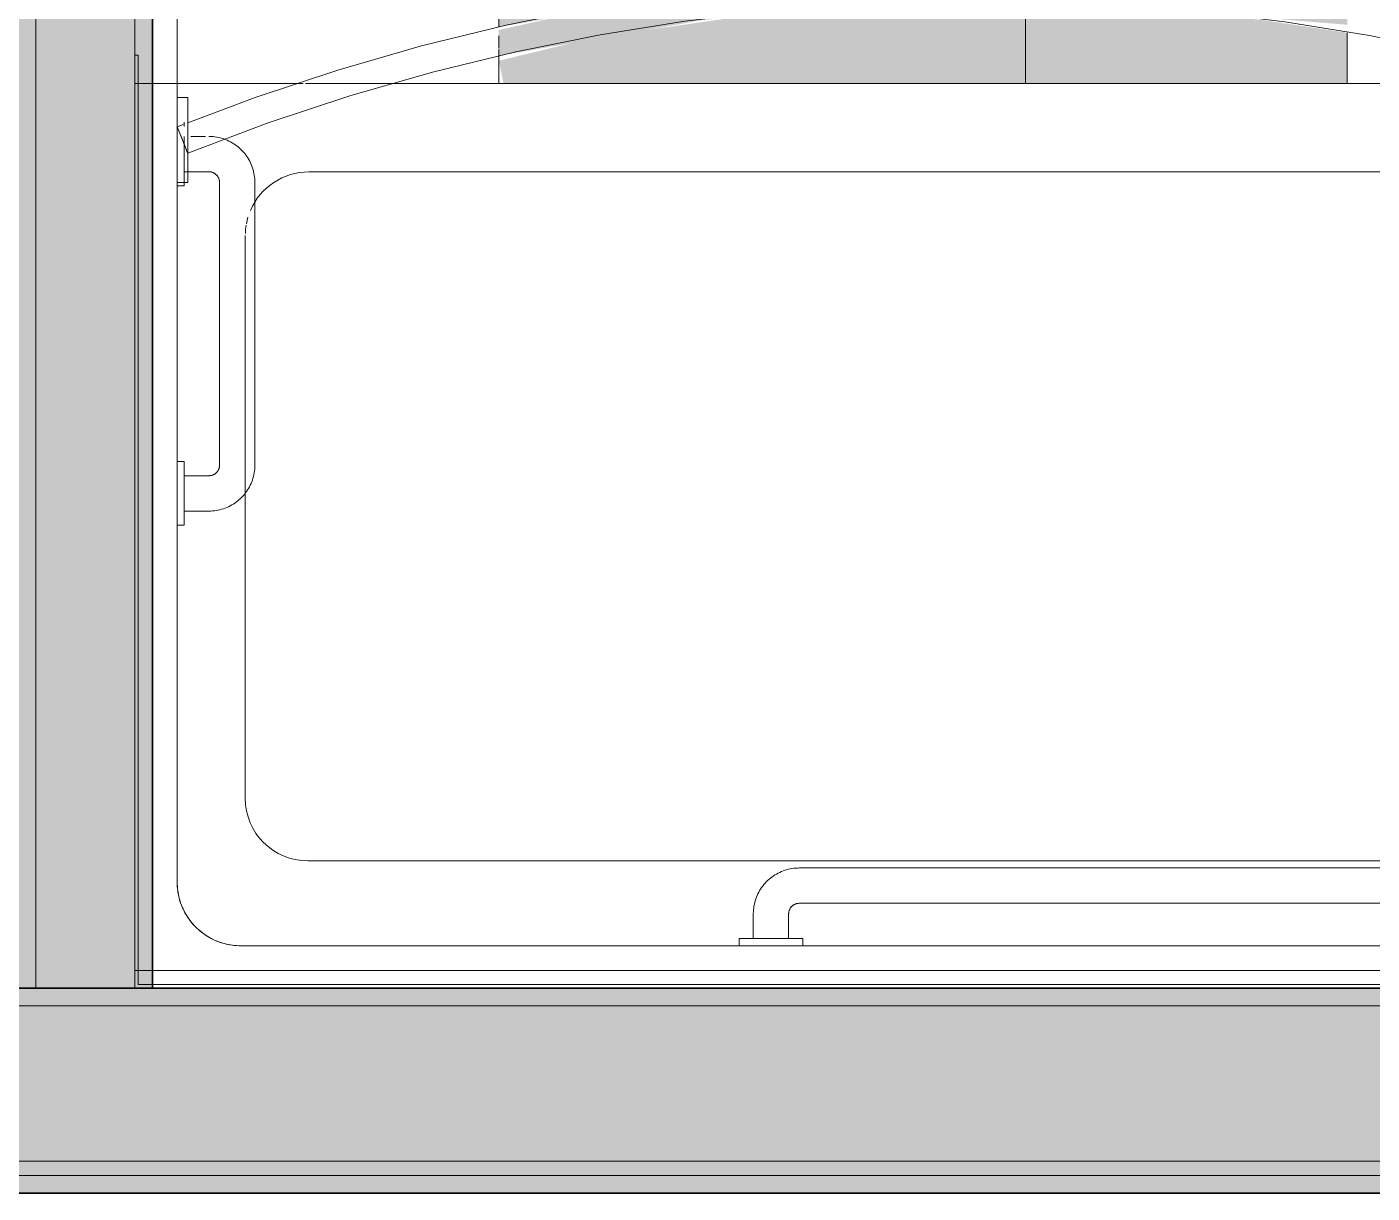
# Model space of a CAD drawing. Header units: inches. Extents: x 6 to 8416, y -388 to 6104.
# Drawn here: x 6836.67 to 6884.23, y 1568.94 to 1610.19 of the extents above; entities that cross this region are included whole.
import ezdxf

# ---------------------------------------------------------------- set-up
doc = ezdxf.new("R2010")
doc.units = ezdxf.units.IN
doc.header["$MEASUREMENT"] = 0
doc.linetypes.add('Dash 1_16_', pattern=[48, 24, -24])
doc.linetypes.add('Hidden 1_16_', pattern=[36, 24, -12])
for name, color, linetype, lineweight in [('A-GENM', 13, 'Continuous', 18), ('A-ROOM', 32, 'Continuous', 13), ('A-WALL', 113, 'Continuous', 25), ('A-WALL-PATT', 111, 'Continuous', 35), ('I-WALL', 2, 'Continuous', 25), ('Q-SPCQ', 91, 'Continuous', 18)]:
    doc.layers.add(name, color=color, linetype=linetype, lineweight=lineweight)

# ---------------------------------------------------------------- blocks, each defined once
blk = doc.blocks.new('GM BA Shower-Unit-Tub-Prefab-ICC ADA-AM - ICC Type B_ Option A Forward_ 60_W x 32_D-2223642-LEVEL 3 - PLAN Copy 1 Copy 1')
at = {"layer": 'A-GENM'}
blk.add_line((59.375, -32), (60, -32), dxfattribs=at)
blk = doc.blocks.new('GM Clearance-Rect-AM - 30_ x 48_  - A117 2017 Existing _ Type B _ A117 2009 _ CBC-V568-LEVEL 3 - PLAN Copy 1 Copy 1')
at = {"layer": 'A-GENM', "linetype": 'Hidden 1_16_', "lineweight": 9, "transparency": 33554560}
h = blk.add_hatch(color=256, dxfattribs=at)
h.paths.add_polyline_path([(-14.544, 0), (-15, 0), (-15, -1.793), (-11.968, -2.248), (-6.165, -2.78), (-0.45, -2.869), (5.373, -2.516), (11.585, -1.633), (15, -0.802), (14.832, 0), (-4.61, 0)])
h.paths.add_polyline_path([(15, -1.995), (7.826, -3.241), (2.257, -3.767), (-3.169, -3.893), (-9.878, -3.492), (-15, -3.049), (-15, -48), (15, -48), (15, -2.021)])
blk.add_hatch(color=256, dxfattribs=at).paths.add_polyline_path([(15, -0.978), (7.79, -2.24), (2.189, -2.769), (-2.992, -2.9), (-9.422, -2.539), (-15, -2.075), (-15, -2.811), (-12.326, -3.213), (-6.278, -3.775), (0.02, -3.852), (5.686, -3.486), (11.607, -2.646), (15, -1.891), (15, -0.979)])
at = {"layer": 'A-GENM', "linetype": 'Hidden 1_16_', "lineweight": 9}
for p, q in [((-15, -1.793), (-15, 0)), ((-15, 0), (15, 0)), ((15, 0), (-15, 0)), ((-15, 0), (-15, -1.793)), ((-15, -1.793), (-15, 0)), ((-15, 0), (15, 0)), ((15, 0), (15, -0.996)), ((15, -0.996), (15, 0)), ((15, 0), (15, -0.996)), ((15, -0.996), (15, -1.197)), ((15, -1.197), (15, -0.996)), ((15, -0.996), (15, -1.197)), ((15, -1.244), (15, -1.684)), ((15, -1.684), (15, -1.244)), ((15, -1.244), (15, -1.684)), ((15, -1.988), (15, -48)), ((15, -48), (15, -1.988)), ((15, -1.988), (15, -41.375))]:
    blk.add_line(p, q, dxfattribs=at)
blk = doc.blocks.new('z Nested-Shower Surround-Tub-Prefab - Variable-V571-LEVEL 3 - PLAN Copy 1 Copy 1')
at = {"layer": 'A-GENM'}
for p, q in [((60, 0), (0, 0)), ((44.386, 0), (59.375, 0)), ((59.375, 0), (60, 0)), ((60, -0.625), (60, 0)), ((60, 0), (60, -0.625)), ((60, -32), (60, -0.625)), ((60, -0.625), (60, -32)), ((56.25, -1.5), (3.75, -1.5)), ((3.75, -1.5), (56.25, -1.5)), ((56.25, -1.5), (3.75, -1.5)), ((58.5, -29.25), (58.5, -3.75)), ((58.5, -3.75), (58.5, -29.25)), ((58.5, -29.25), (58.5, -3.75)), ((53.877, -4.5), (6.371, -4.5)), ((56.089, -6.712), (56.089, -18.5)), ((56.089, -18.5), (56.089, -26.623)), ((53.839, -28.873), (6.409, -28.873)), ((58.5, -30.75), (58.5, -29.25)), ((58.5, -29.25), (58.5, -30.75)), ((58.5, -30.75), (58.5, -29.25)), ((58.5, -32), (58.5, -30.75)), ((58.5, -30.75), (58.5, -32)), ((58.5, -32), (58.5, -30.75)), ((9.275, -32), (17.125, -32)), ((17.125, -32), (47.125, -32)), ((47.125, -32), (50.725, -32)), ((50.725, -32), (51.148, -32)), ((51.2, -32), (53.966, -32)), ((54.047, -32), (58.5, -32)), ((58.5, -32), (60, -32)), ((59.375, -32), (58.5, -32)), ((59.83, -32), (59.375, -32))]:
    blk.add_line(p, q, dxfattribs=at)
at = {"layer": 'A-GENM', "lineweight": 9}
for p, q in [((60, 0), (0, 0)), ((0.125, -0.125), (59.875, -0.125)), ((59.375, -0.125), (0.75, -0.125)), ((44.386, 0), (59.375, 0)), ((59.375, 0), (60, 0)), ((59.688, -0.125), (59.375, -0.125)), ((59.875, -0.125), (59.875, -0.625)), ((59.875, -0.625), (59.875, -0.313)), ((60, -0.625), (60, 0)), ((60, 0), (60, -0.625)), ((59.875, -0.625), (59.875, -33)), ((59.875, -32), (59.875, -0.625)), ((60, -33), (60, -0.625)), ((60, -0.625), (60, -32)), ((59.875, -33), (59.875, -32)), ((60, -32), (60, -33)), ((59.875, -33), (60, -33)), ((60, -33), (59.875, -33))]:
    blk.add_line(p, q, dxfattribs=at)
at = {"layer": 'A-GENM'}
for centre, radius, start, end in [((56.25, -3.75), 2.25, 75, 90), ((56.25, -3.75), 2.25, 0, 90), ((56.25, -3.75), 2.25, 75, 90), ((56.25, -3.75), 2.25, 69.9713, 75), ((56.25, -3.75), 2.25, 69.9713, 75), ((56.25, -3.75), 2.25, 65.0287, 69.9713), ((56.25, -3.75), 2.25, 65.0287, 69.9713), ((56.25, -3.75), 2.25, 60, 65.0287), ((56.25, -3.75), 2.25, 60, 65.0287), ((56.25, -3.75), 2.25, 45, 60), ((56.25, -3.75), 2.25, 45, 60), ((56.25, -3.75), 2.25, 30, 45), ((56.25, -3.75), 2.25, 30, 45), ((56.25, -3.75), 2.25, 24.9713, 30), ((56.25, -3.75), 2.25, 24.9713, 30), ((56.25, -3.75), 2.25, 20.0287, 24.9713), ((56.25, -3.75), 2.25, 20.0287, 24.9713), ((56.25, -3.75), 2.25, 15, 20.0287), ((56.25, -3.75), 2.25, 15, 20.0287), ((56.25, -3.75), 2.25, 0, 15), ((56.25, -3.75), 2.25, 0, 15), ((53.877, -6.712), 2.212, 0, 90), ((53.839, -26.623), 2.25, 343.4257, 349.3325), ((53.839, -26.623), 2.25, 350.7008, 358.1713), ((53.839, -26.623), 2.25, 270, 336.9871)]:
    blk.add_arc(centre, radius, start, end, dxfattribs=at)
blk = doc.blocks.new('z Nested-Shower Grab Bars - Variable-V572-LEVEL 3 - PLAN Copy 1 Copy 1')
at = {"layer": 'A-GENM', "linetype": 'Dash 1_16_', "lineweight": 9}
for p, q in [((34.875, 0), (34.875, -0.25)), ((34.913, 0), (34.875, 0)), ((34.913, 0), (34.875, 0)), ((34.875, 0), (34.875, -0.25)), ((34.913, 0), (34.875, 0)), ((34.913, 0), (34.875, 0)), ((34.875, -0.25), (35.687, -0.25)), ((34.875, -0.25), (35.687, -0.25)), ((34.875, -0.25), (35.687, -0.25)), ((34.875, -0.25), (37.125, -0.25)), ((35.026, 0), (34.913, 0)), ((35.026, 0), (34.913, 0)), ((35.026, 0), (34.913, 0)), ((35.026, 0), (34.913, 0)), ((35.205, 0), (35.026, 0)), ((35.205, 0), (35.026, 0)), ((35.205, 0), (35.026, 0)), ((35.205, 0), (35.026, 0)), ((35.438, 0), (35.205, 0)), ((35.438, 0), (35.205, 0)), ((35.438, 0), (35.205, 0)), ((35.438, 0), (35.205, 0)), ((35.375, -0.25), (35.375, -1.125)), ((35.688, -0.25), (35.375, -0.25)), ((35.688, -0.25), (35.375, -0.25)), ((35.375, -0.25), (35.375, -1.125)), ((35.688, -0.25), (35.375, -0.25)), ((36.625, -0.25), (35.375, -0.25)), ((35.709, 0), (35.438, 0)), ((35.709, 0), (35.438, 0)), ((35.709, 0), (35.438, 0)), ((35.709, 0), (35.438, 0)), ((36.313, -0.25), (35.688, -0.25)), ((35.838, -0.25), (35.688, -0.25)), ((35.838, -0.25), (35.688, -0.25)), ((36, 0), (35.709, 0)), ((36, 0), (35.709, 0)), ((36, 0), (35.709, 0)), ((36, 0), (35.709, 0)), ((36, -0.25), (35.838, -0.25)), ((36, -0.25), (35.838, -0.25)), ((36.291, 0), (36, 0)), ((36.291, 0), (36, 0)), ((36.291, 0), (36, 0)), ((36.291, 0), (36, 0)), ((36.162, -0.25), (36, -0.25)), ((36.162, -0.25), (36, -0.25)), ((36.313, -0.25), (36.162, -0.25)), ((36.313, -0.25), (36.162, -0.25)), ((36.563, 0), (36.291, 0)), ((36.563, 0), (36.291, 0)), ((36.563, 0), (36.291, 0)), ((36.563, 0), (36.291, 0)), ((36.313, -0.25), (37.125, -0.25)), ((36.313, -0.25), (37.125, -0.25)), ((36.625, -0.25), (36.313, -0.25)), ((36.625, -0.25), (36.313, -0.25)), ((36.313, -0.25), (37.125, -0.25)), ((36.625, -0.25), (36.313, -0.25)), ((36.795, 0), (36.563, 0)), ((36.795, 0), (36.563, 0)), ((36.795, 0), (36.563, 0)), ((36.795, 0), (36.563, 0)), ((36.625, -1.125), (36.625, -0.25)), ((36.625, -1.125), (36.625, -0.25)), ((36.974, 0), (36.795, 0)), ((36.974, 0), (36.795, 0)), ((36.974, 0), (36.795, 0)), ((36.974, 0), (36.795, 0)), ((37.087, 0), (36.974, 0)), ((37.087, 0), (36.974, 0)), ((37.087, 0), (36.974, 0)), ((37.087, 0), (36.974, 0)), ((37.125, 0), (37.087, 0)), ((37.125, 0), (37.087, 0)), ((37.125, 0), (37.087, 0)), ((37.125, 0), (37.087, 0)), ((37.125, -0.25), (37.125, 0)), ((37.125, -0.25), (37.125, 0)), ((35, -1.5), (13, -1.5)), ((35, -1.5), (13, -1.5)), ((13, -2.75), (35, -2.75)), ((13, -2.75), (35, -2.75)), ((57, -14.875), (56.75, -14.875)), ((56.75, -14.875), (56.75, -17.125)), ((56.75, -14.875), (56.75, -15.687)), ((57, -14.913), (57, -14.875)), ((57, -14.913), (57, -14.875)), ((57, -15.026), (57, -14.913)), ((57, -15.026), (57, -14.913)), ((57, -15.205), (57, -15.026)), ((57, -15.205), (57, -15.026)), ((57, -15.438), (57, -15.205)), ((57, -15.438), (57, -15.205)), ((56.75, -15.375), (55.875, -15.375)), ((56.75, -16.625), (56.75, -15.375)), ((56.75, -15.688), (56.75, -15.375)), ((56.75, -15.838), (56.75, -15.688)), ((57, -15.709), (57, -15.438)), ((57, -15.709), (57, -15.438)), ((56.75, -16), (56.75, -15.838)), ((56.75, -16.162), (56.75, -16)), ((56.75, -16.313), (56.75, -16.162)), ((57, -16), (57, -15.709)), ((57, -16), (57, -15.709)), ((57, -16.291), (57, -16)), ((57, -16.291), (57, -16)), ((55.875, -16.625), (56.75, -16.625)), ((56.75, -16.313), (56.75, -17.125)), ((56.75, -16.625), (56.75, -16.313)), ((57, -16.563), (57, -16.291)), ((57, -16.563), (57, -16.291)), ((57, -16.795), (57, -16.563)), ((57, -16.795), (57, -16.563)), ((54.25, -17), (54.25, -27)), ((55.5, -27), (55.5, -17)), ((57, -16.974), (57, -16.795)), ((57, -16.974), (57, -16.795)), ((57, -17.087), (57, -16.974)), ((57, -17.087), (57, -16.974)), ((57, -17.125), (57, -17.087)), ((57, -17.125), (57, -17.087)), ((56.75, -17.125), (57, -17.125)), ((57, -26.875), (56.75, -26.875)), ((56.75, -26.875), (56.75, -27.709)), ((56.75, -26.875), (56.75, -27.687)), ((57, -26.913), (57, -26.875)), ((57, -26.913), (57, -26.875)), ((57, -27.026), (57, -26.913)), ((57, -27.026), (57, -26.913)), ((57, -27.205), (57, -27.026)), ((57, -27.205), (57, -27.026)), ((56.75, -27.375), (55.875, -27.375)), ((56.75, -27.688), (56.75, -27.375)), ((56.75, -27.688), (56.75, -27.375)), ((57, -27.438), (57, -27.205)), ((57, -27.438), (57, -27.205)), ((57, -27.709), (57, -27.438)), ((57, -27.709), (57, -27.438)), ((56.75, -27.838), (56.75, -27.688)), ((56.75, -27.838), (56.75, -27.688)), ((56.75, -28), (56.75, -27.838)), ((56.75, -28), (56.75, -27.838)), ((56.75, -28.162), (56.75, -28)), ((56.75, -28.162), (56.75, -28)), ((57, -28), (57, -27.749)), ((57, -28), (57, -27.749)), ((55.286, -28.515), (55.347, -28.537)), ((55.347, -28.537), (55.409, -28.557)), ((56.75, -28.313), (56.75, -28.162)), ((56.75, -28.541), (56.75, -28.162)), ((56.75, -28.541), (56.75, -28.313)), ((56.75, -28.604), (56.75, -28.541)), ((56.75, -28.604), (56.75, -28.541)), ((57, -28.503), (57, -28.113)), ((57, -28.503), (57, -28.113)), ((55.409, -28.557), (55.472, -28.574)), ((55.472, -28.574), (55.535, -28.589)), ((55.535, -28.589), (55.599, -28.601)), ((55.599, -28.601), (55.663, -28.611)), ((55.663, -28.611), (55.728, -28.618)), ((55.728, -28.618), (55.792, -28.623)), ((55.792, -28.623), (55.857, -28.625)), ((55.857, -28.625), (55.875, -28.625)), ((55.998, -28.625), (56.516, -28.625)), ((56.75, -28.625), (56.75, -28.604)), ((56.75, -28.625), (56.75, -28.604)), ((56.75, -28.974), (56.75, -29.087)), ((56.75, -28.974), (56.75, -29.087)), ((57, -28.795), (57, -28.563)), ((57, -28.795), (57, -28.563)), ((57, -29.125), (57, -28.974)), ((57, -29.125), (57, -28.974)), ((56.75, -29.087), (56.75, -29.125)), ((56.75, -29.087), (56.75, -29.125))]:
    blk.add_line(p, q, dxfattribs=at)
at = {"layer": 'A-GENM', "linetype": 'Dash 1_16_', "lineweight": 9, "flags": 128}
for points in [[(35.375, -1.125), (35.375, -1.14), (35.374, -1.155), (35.372, -1.17), (35.37, -1.185), (35.368, -1.2), (35.364, -1.214), (35.36, -1.229), (35.356, -1.243), (35.351, -1.257), (35.345, -1.271), (35.339, -1.285), (35.333, -1.298), (35.325, -1.311), (35.318, -1.324), (35.31, -1.337), (35.301, -1.349), (35.292, -1.361), (35.282, -1.372), (35.272, -1.383), (35.261, -1.394), (35.25, -1.404), (35.239, -1.414), (35.227, -1.423), (35.215, -1.432), (35.203, -1.441), (35.19, -1.448), (35.177, -1.456), (35.163, -1.463), (35.15, -1.469), (35.136, -1.475), (35.122, -1.48), (35.108, -1.484), (35.093, -1.488), (35.078, -1.492), (35.064, -1.495), (35.049, -1.497), (35.034, -1.498), (35.019, -1.5), (35.004, -1.5), (35, -1.5)], [(35, -2.75), (35.065, -2.749), (35.13, -2.745), (35.195, -2.738), (35.259, -2.729), (35.323, -2.718), (35.386, -2.703), (35.449, -2.687), (35.511, -2.668), (35.572, -2.646), (35.633, -2.622), (35.692, -2.595), (35.75, -2.566), (35.807, -2.535), (35.863, -2.502), (35.918, -2.466), (35.97, -2.428), (36.022, -2.389), (36.072, -2.347), (36.119, -2.303), (36.166, -2.257), (36.21, -2.21), (36.252, -2.16), (36.293, -2.109), (36.331, -2.057), (36.367, -2.003), (36.401, -1.948), (36.433, -1.891), (36.463, -1.833), (36.49, -1.774), (36.515, -1.714), (36.537, -1.653), (36.557, -1.591), (36.574, -1.528), (36.589, -1.465), (36.601, -1.401), (36.611, -1.337), (36.618, -1.272), (36.623, -1.208), (36.625, -1.143), (36.625, -1.125)], [(35.375, -1.125), (35.375, -1.14), (35.374, -1.155), (35.372, -1.17), (35.37, -1.185), (35.368, -1.2), (35.364, -1.214), (35.36, -1.229), (35.356, -1.243), (35.351, -1.257), (35.345, -1.271), (35.339, -1.285), (35.333, -1.298), (35.325, -1.311), (35.318, -1.324), (35.31, -1.337), (35.301, -1.349), (35.292, -1.361), (35.282, -1.372), (35.272, -1.383), (35.261, -1.394), (35.25, -1.404), (35.239, -1.414), (35.227, -1.423), (35.215, -1.432), (35.203, -1.441), (35.19, -1.448), (35.177, -1.456), (35.163, -1.463), (35.15, -1.469), (35.136, -1.475), (35.122, -1.48), (35.108, -1.484), (35.093, -1.488), (35.078, -1.492), (35.064, -1.495), (35.049, -1.497), (35.034, -1.498), (35.019, -1.5), (35.004, -1.5), (35, -1.5)], [(35, -2.75), (35.065, -2.749), (35.13, -2.745), (35.195, -2.738), (35.259, -2.729), (35.323, -2.718), (35.386, -2.703), (35.449, -2.687), (35.511, -2.668), (35.572, -2.646), (35.633, -2.622), (35.692, -2.595), (35.75, -2.566), (35.807, -2.535), (35.863, -2.502), (35.918, -2.466), (35.97, -2.428), (36.022, -2.389), (36.072, -2.347), (36.119, -2.303), (36.166, -2.257), (36.21, -2.21), (36.252, -2.16), (36.293, -2.109), (36.331, -2.057), (36.367, -2.003), (36.401, -1.948), (36.433, -1.891), (36.463, -1.833), (36.49, -1.774), (36.515, -1.714), (36.537, -1.653), (36.557, -1.591), (36.574, -1.528), (36.589, -1.465), (36.601, -1.401), (36.611, -1.337), (36.618, -1.272), (36.623, -1.208), (36.625, -1.143), (36.625, -1.125)], [(55.875, -15.375), (55.81, -15.376), (55.745, -15.38), (55.68, -15.387), (55.616, -15.396), (55.552, -15.407), (55.489, -15.422), (55.426, -15.438), (55.364, -15.457), (55.303, -15.479), (55.242, -15.503), (55.183, -15.53), (55.125, -15.559), (55.068, -15.59), (55.012, -15.623), (54.957, -15.659), (54.905, -15.697), (54.853, -15.736), (54.803, -15.778), (54.756, -15.822), (54.709, -15.868), (54.665, -15.915), (54.623, -15.965), (54.582, -16.016), (54.544, -16.068), (54.508, -16.122), (54.474, -16.177), (54.442, -16.234), (54.412, -16.292), (54.385, -16.351), (54.36, -16.411), (54.338, -16.472), (54.318, -16.534), (54.301, -16.597), (54.286, -16.66), (54.274, -16.724), (54.264, -16.788), (54.257, -16.853), (54.252, -16.917), (54.25, -16.982), (54.25, -17)], [(55.5, -17), (55.5, -16.985), (55.501, -16.97), (55.503, -16.955), (55.505, -16.94), (55.507, -16.925), (55.511, -16.911), (55.515, -16.896), (55.519, -16.882), (55.524, -16.868), (55.53, -16.854), (55.536, -16.84), (55.542, -16.827), (55.55, -16.814), (55.557, -16.801), (55.565, -16.788), (55.574, -16.776), (55.583, -16.764), (55.593, -16.753), (55.603, -16.742), (55.614, -16.731), (55.625, -16.721), (55.636, -16.711), (55.648, -16.702), (55.66, -16.693), (55.672, -16.684), (55.685, -16.677), (55.698, -16.669), (55.712, -16.662), (55.725, -16.656), (55.739, -16.65), (55.753, -16.645), (55.767, -16.641), (55.782, -16.637), (55.797, -16.633), (55.811, -16.63), (55.826, -16.628), (55.841, -16.627), (55.856, -16.625), (55.871, -16.625), (55.875, -16.625)], [(54.25, -27), (54.251, -27.065), (54.255, -27.13), (54.262, -27.195), (54.271, -27.259), (54.282, -27.323), (54.297, -27.386), (54.313, -27.449), (54.332, -27.511), (54.354, -27.572), (54.378, -27.633), (54.405, -27.692), (54.434, -27.75), (54.465, -27.807), (54.498, -27.863), (54.534, -27.918), (54.572, -27.97), (54.611, -28.022), (54.653, -28.072), (54.697, -28.119), (54.743, -28.166), (54.79, -28.21), (54.84, -28.252), (54.891, -28.293), (54.943, -28.331), (54.997, -28.367), (55.052, -28.401), (55.109, -28.433), (55.167, -28.463), (55.226, -28.49), (55.286, -28.515)], [(55.875, -27.375), (55.86, -27.375), (55.845, -27.374), (55.83, -27.372), (55.815, -27.37), (55.8, -27.368), (55.786, -27.364), (55.771, -27.36), (55.757, -27.356), (55.743, -27.351), (55.729, -27.345), (55.715, -27.339), (55.702, -27.333), (55.689, -27.325), (55.676, -27.318), (55.663, -27.31), (55.651, -27.301), (55.639, -27.292), (55.628, -27.282), (55.617, -27.272), (55.606, -27.261), (55.596, -27.25), (55.586, -27.239), (55.577, -27.227), (55.568, -27.215), (55.559, -27.203), (55.552, -27.19), (55.544, -27.177), (55.537, -27.163), (55.531, -27.15), (55.525, -27.136), (55.52, -27.122), (55.516, -27.108), (55.512, -27.093), (55.508, -27.078), (55.505, -27.064), (55.503, -27.049), (55.502, -27.034), (55.5, -27.019), (55.5, -27.004), (55.5, -27)]]:
    blk.add_lwpolyline(points, dxfattribs=at)
blk = doc.blocks.new('z Nested-Clearance-Shower-AM - Tub_Shower - ICC Type B - Option A_ Forward-V573-LEVEL 3 - PLAN Copy 1 Copy 1')
at = {"layer": 'A-GENM', "linetype": 'Hidden 1_16_', "lineweight": 9}
for p, q in [((0, -48), (0, 0)), ((0, 0), (30, 0)), ((30, 0), (30, -48))]:
    blk.add_line(p, q, dxfattribs=at)
blk = doc.blocks.new('z Nested-Shower Extra Gyp Layer - Variable-2223652-LEVEL 3 - PLAN Copy 1 Copy 1')
at = {"layer": 'A-GENM', "lineweight": 9}
for p, q in [((60, 0), (0, 0)), ((0, 0), (60, 0)), ((60, -0.625), (60, 0)), ((60, 0), (60, -0.625)), ((60, -0.625), (0, -0.625)), ((0, -0.625), (60, -0.625))]:
    blk.add_line(p, q, dxfattribs=at)
blk = doc.blocks.new('SE BA Shower Curtain Rod-AM - 1_ Dia__ 76_ AFF-V387-LEVEL 3 - PLAN Copy 1 Copy 1')
at = {"layer": 'Q-SPCQ'}
for p, q in [((57, 1.5), (56.625, 1.5)), ((56.625, 1.5), (56.625, -1.5)), ((56.625, 1.5), (56.625, 0.75)), ((57, 0.75), (57, 1.5)), ((57, -1.5), (57, 1.5)), ((56.625, 0.75), (56.625, 0.391)), ((57, 0.388), (57, 0.75)), ((56.634, 0.449), (56.627, 0.464)), ((56.634, 0.449), (56.627, 0.464)), ((56.652, 0.402), (56.634, 0.449)), ((56.652, 0.402), (56.634, 0.449)), ((56.682, 0.328), (56.652, 0.402)), ((56.72, 0.232), (56.652, 0.402)), ((56.72, 0.232), (56.682, 0.328)), ((56.905, -0.232), (56.72, 0.232)), ((56.765, 0.12), (56.72, 0.232)), ((56.812, 0), (56.765, 0.12)), ((57, 0), (57, 0.388)), ((57, -0.388), (57, 0)), ((56.786, -0.544), (56.998, -0.464)), ((56.86, -0.12), (56.812, 0)), ((56.905, -0.232), (56.86, -0.12)), ((56.943, -0.328), (56.905, -0.232)), ((56.973, -0.402), (56.905, -0.232)), ((56.973, -0.402), (56.943, -0.328)), ((56.991, -0.449), (56.973, -0.402)), ((56.991, -0.449), (56.973, -0.402)), ((56.998, -0.464), (56.991, -0.449)), ((56.998, -0.464), (56.991, -0.449)), ((57, -0.75), (57, -0.388)), ((56.625, -0.75), (56.625, -1.5)), ((57, -1.5), (57, -0.75)), ((56.625, -1.5), (57, -1.5))]:
    blk.add_line(p, q, dxfattribs=at)
at = {"layer": 'Q-SPCQ', "flags": 128}
for points in [[(56.625, 0.464), (53.782, -0.604), (50.896, -1.558), (47.974, -2.395), (45.022, -3.115), (42.042, -3.716), (39.041, -4.198), (36.024, -4.56), (32.994, -4.8), (29.957, -4.919), (26.917, -4.916), (23.881, -4.792), (20.851, -4.547), (17.834, -4.181), (14.834, -3.694), (11.856, -3.088), (8.904, -2.363), (5.984, -1.52), (3.099, -0.562), (0.375, 0.464)], [(0.375, -0.604), (2.885, -1.547), (5.809, -2.513), (8.769, -3.362), (11.761, -4.091), (14.779, -4.7), (17.82, -5.189), (20.877, -5.555), (23.947, -5.798), (27.024, -5.919), (30.103, -5.916), (33.18, -5.791), (36.25, -5.542), (39.306, -5.171), (42.346, -4.678), (45.364, -4.063), (48.354, -3.329), (51.313, -2.475), (54.235, -1.504), (56.625, -0.605)]]:
    blk.add_lwpolyline(points, dxfattribs=at)

msp = doc.modelspace()

# ---------------------------------------------------------------- hatches: boundary and pattern name
at = {"layer": 'A-WALL-PATT', "lineweight": 25, "transparency": 33554560}
h = msp.add_hatch(color=10, dxfattribs=at)
h.paths.add_polyline_path([(6841.10283733, 1576.81077679), (6841.10283733, 1694.56077679), (6840.47783733, 1694.56077679), (6840.48115474, 1576.81077679)])
h.paths.add_polyline_path([(6841.10283733, 1698.06077679), (6841.10283733, 1721.18577679), (6840.47783733, 1721.18577679), (6840.47783733, 1698.06077679)])
at = {"layer": 'A-WALL-PATT', "transparency": 33554560}
msp.add_hatch(color=10, dxfattribs=at).paths.add_polyline_path([(6836.35283733, 1576.18577679), (6836.97783733, 1576.18577679), (6836.97783733, 1717.06077679), (6836.35283733, 1717.06077679), (6836.35283733, 1590.74356081)])
at = {"layer": 'A-WALL-PATT', "lineweight": 25, "transparency": 33554560}
msp.add_hatch(color=10, dxfattribs=at).paths.add_polyline_path([(6841.10283733, 1576.18577679), (6841.10283733, 1576.81077679), (6840.47783733, 1576.81077679), (6840.47783733, 1576.18577679)])
at = {"layer": 'A-WALL-PATT'}
h = msp.add_hatch(color=10, dxfattribs=at)
h.paths.add_polyline_path([(7615.29803685, 1575.56077679), (7653.66533733, 1575.56077679), (7653.66533733, 1576.18577679), (7160.10283733, 1576.18577679), (7160.10283733, 1575.56077679), (7598.42678685, 1575.56077679)])
h.paths.add_polyline_path([(7657.16533733, 1575.56077679), (7659.79033733, 1575.56077679), (7659.79033733, 1576.18577679), (7657.16533733, 1576.18577679)])
h.paths.add_polyline_path([(7124.10283733, 1575.56077679), (7124.10283733, 1576.18577679), (6928.04033733, 1576.18577679), (6928.04033733, 1575.56077679), (7109.16053685, 1575.56077679)])
h.paths.add_polyline_path([(6916.04033733, 1575.56077679), (6916.04033733, 1576.18577679), (6716.60283733, 1576.18577679), (6716.60283733, 1575.56077679), (6906.70553685, 1575.56077679)])
h.paths.add_polyline_path([(6670.50803685, 1575.56077679), (6680.60283733, 1575.56077679), (6680.60283733, 1576.18577679), (6566.04033733, 1576.18577679), (6566.04033733, 1575.56077679), (6636.76553685, 1575.56077679)])
h.paths.add_polyline_path([(6554.04033733, 1575.56077679), (6554.04033733, 1576.18577679), (6551.97783733, 1576.18577679), (6551.97783733, 1575.56077679), (6552.40928685, 1575.56077679)])
h.paths.add_polyline_path([(6548.47783733, 1575.56077679), (6548.47783733, 1576.18577679), (6054.91533733, 1576.18577679), (6054.91533733, 1575.56077679), (6535.53803685, 1575.56077679)])
h.paths.add_polyline_path([(6018.91533733, 1575.56077679), (6018.91533733, 1576.18577679), (5823.29033733, 1576.18577679), (5823.29033733, 1575.56077679), (5894.43053685, 1575.56077679)])
h.paths.add_polyline_path([(5810.07428685, 1575.56077679), (5810.79033733, 1575.56077679), (5810.79033733, 1576.18577679), (5537.91533733, 1576.18577679), (5537.91533733, 1575.56077679), (5793.20303685, 1575.56077679)])
h.paths.add_polyline_path([(5448.79033733, 1575.56077679), (5501.91533733, 1575.56077679), (5501.91533733, 1576.18577679), (5448.16533733, 1576.18577679), (5448.16533733, 1575.56077679)])
at = {"layer": 'A-WALL-PATT', "lineweight": 25}
h = msp.add_hatch(color=10, dxfattribs=at)
h.paths.add_polyline_path([(7649.04053685, 1568.93577679), (7649.79033733, 1568.93577679), (7649.79033733, 1569.56077679), (7160.10283733, 1569.56077679), (7160.10283733, 1568.93577679), (7615.29803685, 1568.93577679)])
h.paths.add_polyline_path([(7666.41533733, 1568.93577679), (7666.41533733, 1569.56077679), (7656.41533733, 1569.56077679), (7656.41533733, 1568.93577679), (7665.91178685, 1568.93577679)])
h.paths.add_polyline_path([(7124.10283733, 1568.93577679), (7124.10283733, 1569.56077679), (6716.60283733, 1569.56077679), (6716.60283733, 1568.93577679), (7109.16053685, 1568.93577679)])
h.paths.add_polyline_path([(6670.50803685, 1568.93577679), (6680.60283733, 1568.93577679), (6680.60283733, 1569.56077679), (6054.91533733, 1569.56077679), (6054.91533733, 1568.93577679), (6636.76553685, 1568.93577679)])
h.paths.add_polyline_path([(6018.91533733, 1568.93577679), (6018.91533733, 1569.56077679), (5537.91533733, 1569.56077679), (5537.91533733, 1568.93577679), (5894.43053685, 1568.93577679)])
h.paths.add_polyline_path([(5501.91533733, 1568.93577679), (5501.91533733, 1569.56077679), (5454.79033733, 1569.56077679), (5454.79033733, 1568.93577679), (5489.52053685, 1568.93577679)])
at = {"layer": 'I-WALL', "transparency": 33554560}
msp.add_hatch(color=10, dxfattribs=at).paths.add_polyline_path([(6840.47783733, 1576.18577679), (6840.47783733, 1720.56077679), (6836.97783733, 1720.56077679), (6836.97783733, 1576.18577679), (6839.22053685, 1576.18577679)])
at = {"layer": 'I-WALL'}
h = msp.add_hatch(color=10, dxfattribs=at)
h.paths.add_polyline_path([(7655.79033733, 1570.06077679), (7665.29033733, 1570.06077679), (7665.29033733, 1575.56077679), (7160.10283733, 1575.56077679), (7160.10283733, 1570.06077679), (7650.29033733, 1570.06077679)])
h.paths.add_polyline_path([(7124.10283733, 1570.06077679), (7124.10283733, 1575.56077679), (6716.60283733, 1575.56077679), (6716.60283733, 1570.06077679), (7109.16053685, 1570.06077679)])
h.paths.add_polyline_path([(6670.50803685, 1570.06077679), (6680.60283733, 1570.06077679), (6680.60283733, 1575.56077679), (6054.91533733, 1575.56077679), (6054.91533733, 1570.06077679), (6636.76553685, 1570.06077679)])
h.paths.add_polyline_path([(6018.91533733, 1570.06077679), (6018.91533733, 1575.56077679), (5537.91533733, 1575.56077679), (5537.91533733, 1570.06077679), (5894.43053685, 1570.06077679)])
h.paths.add_polyline_path([(5489.52053685, 1570.06077679), (5501.91533733, 1570.06077679), (5501.91533733, 1575.56077679), (5448.79033733, 1575.56077679), (5448.79033733, 1570.06077679), (5455.77803685, 1570.06077679)])
h = msp.add_hatch(color=10, dxfattribs=at)
h.paths.add_polyline_path([(7665.79033733, 1569.56077679), (7665.79033733, 1570.06077679), (7655.79033733, 1570.06077679), (7655.79033733, 1569.56077679), (7656.41533733, 1569.56077679)])
h.paths.add_polyline_path([(7649.04053685, 1569.56077679), (7650.29033733, 1569.56077679), (7650.29033733, 1570.06077679), (7160.10283733, 1570.06077679), (7160.10283733, 1569.56077679), (7615.29803685, 1569.56077679)])
h.paths.add_polyline_path([(7124.10283733, 1569.56077679), (7124.10283733, 1570.06077679), (6716.60283733, 1570.06077679), (6716.60283733, 1569.56077679), (7109.16053685, 1569.56077679)])
h.paths.add_polyline_path([(6680.60283733, 1569.56077679), (6680.60283733, 1570.06077679), (6054.91533733, 1570.06077679), (6054.91533733, 1569.56077679), (6670.50803685, 1569.56077679)])
h.paths.add_polyline_path([(6018.91533733, 1569.56077679), (6018.91533733, 1570.06077679), (5537.91533733, 1570.06077679), (5537.91533733, 1569.56077679), (5894.43053685, 1569.56077679)])
h.paths.add_polyline_path([(5455.77803685, 1569.56077679), (5501.91533733, 1569.56077679), (5501.91533733, 1570.06077679), (5454.29033733, 1570.06077679), (5454.29033733, 1569.56077679), (5454.79033733, 1569.56077679)])

# ---------------------------------------------------------------- linework, layer by layer
at = {"layer": 'A-ROOM', "lineweight": 9, "flags": 128}
msp.add_lwpolyline([(6566.66533733, 1576.18577679), (6671.85283733, 1576.18577679), (6671.85283733, 1638.93577679), (6643.22783733, 1638.93577679), (6643.22783733, 1645.68577679), (6674.22783733, 1645.68577679), (6682.72783733, 1645.68577679), (6682.72783733, 1638.93577679), (6676.60283733, 1638.93577679), (6676.60283733, 1576.18577679), (6915.41533733, 1576.18577679), (6915.41533733, 1698.68577679), (6916.91533733, 1698.68577679), (6916.91533733, 1734.18577679), (6916.91533733, 1861.31077679), (6564.66533733, 1861.31077679), (6564.66533733, 1698.68577679), (6566.66533733, 1698.68577679)], close=True, dxfattribs=at)
msp.add_lwpolyline([(7649.16533733, 1568.93577679), (6922.04033733, 1568.93577679), (6676.66564332, 1568.93577679), (6671.79003134, 1568.93577679), (6560.04033733, 1568.93577679), (5817.04033733, 1568.93577679), (5455.41533733, 1568.93577679)], dxfattribs=at)
at = {"layer": 'A-WALL', "lineweight": 9}
for p, q in [((6836.97783733, 1717.06077679), (6836.97783733, 1576.18577679)), ((6840.47783733, 1694.56077679), (6840.47783733, 1576.18577679)), ((6916.04033733, 1575.56077679), (6716.60283733, 1575.56077679)), ((7124.10283733, 1570.06077679), (6716.60283733, 1570.06077679)), ((7124.10283733, 1569.56077679), (6716.60283733, 1569.56077679))]:
    msp.add_line(p, q, dxfattribs=at)
at = {"layer": 'I-WALL', "lineweight": 35}
for p, q in [((6841.10283733, 1576.18577679), (6841.10283733, 1693.93577679)), ((6915.41533733, 1576.18577679), (6716.60283733, 1576.18577679)), ((6716.60283733, 1568.93577679), (7124.10283733, 1568.93577679))]:
    msp.add_line(p, q, dxfattribs=at)

# ---------------------------------------------------------------- block references
at = {"layer": 'A-GENM', "linetype": 'Hidden 1_16_', "lineweight": 9, "rotation": 180}
for name, p in [('z Nested-Clearance-Shower-AM - Tub_Shower - ICC Type B - Option A_ Forward-V573-LEVEL 3 - PLAN Copy 1 Copy 1', (6871.97783733, 1608.18577679)), ('GM Clearance-Rect-AM - 30_ x 48_  - A117 2017 Existing _ Type B _ A117 2009 _ CBC-V568-LEVEL 3 - PLAN Copy 1 Copy 1', (6868.35283733, 1608.18577679))]:
    msp.add_blockref(name, p, dxfattribs=at)
at = {"layer": 'A-GENM', "lineweight": 9, "rotation": 180}
msp.add_blockref('z Nested-Shower Surround-Tub-Prefab - Variable-V571-LEVEL 3 - PLAN Copy 1 Copy 1', (6900.47783733, 1576.18577679), dxfattribs=at)
at = {"layer": 'A-GENM', "rotation": 180}
for name in ['GM BA Shower-Unit-Tub-Prefab-ICC ADA-AM - ICC Type B_ Option A Forward_ 60_W x 32_D-2223642-LEVEL 3 - PLAN Copy 1 Copy 1', 'z Nested-Shower Extra Gyp Layer - Variable-2223652-LEVEL 3 - PLAN Copy 1 Copy 1']:
    msp.add_blockref(name, (6900.47783733, 1576.18577679), dxfattribs=at)
at = {"layer": 'A-GENM', "linetype": 'Dash 1_16_', "lineweight": 9, "rotation": 180}
msp.add_blockref('z Nested-Shower Grab Bars - Variable-V572-LEVEL 3 - PLAN Copy 1 Copy 1', (6898.97783733, 1577.68577679), dxfattribs=at)
at = {"layer": 'Q-SPCQ', "rotation": 180}
msp.add_blockref('SE BA Shower Curtain Rod-AM - 1_ Dia__ 76_ AFF-V387-LEVEL 3 - PLAN Copy 1 Copy 1', (6898.97783733, 1606.18577679), dxfattribs=at)

doc.saveas('drawing.dxf')
